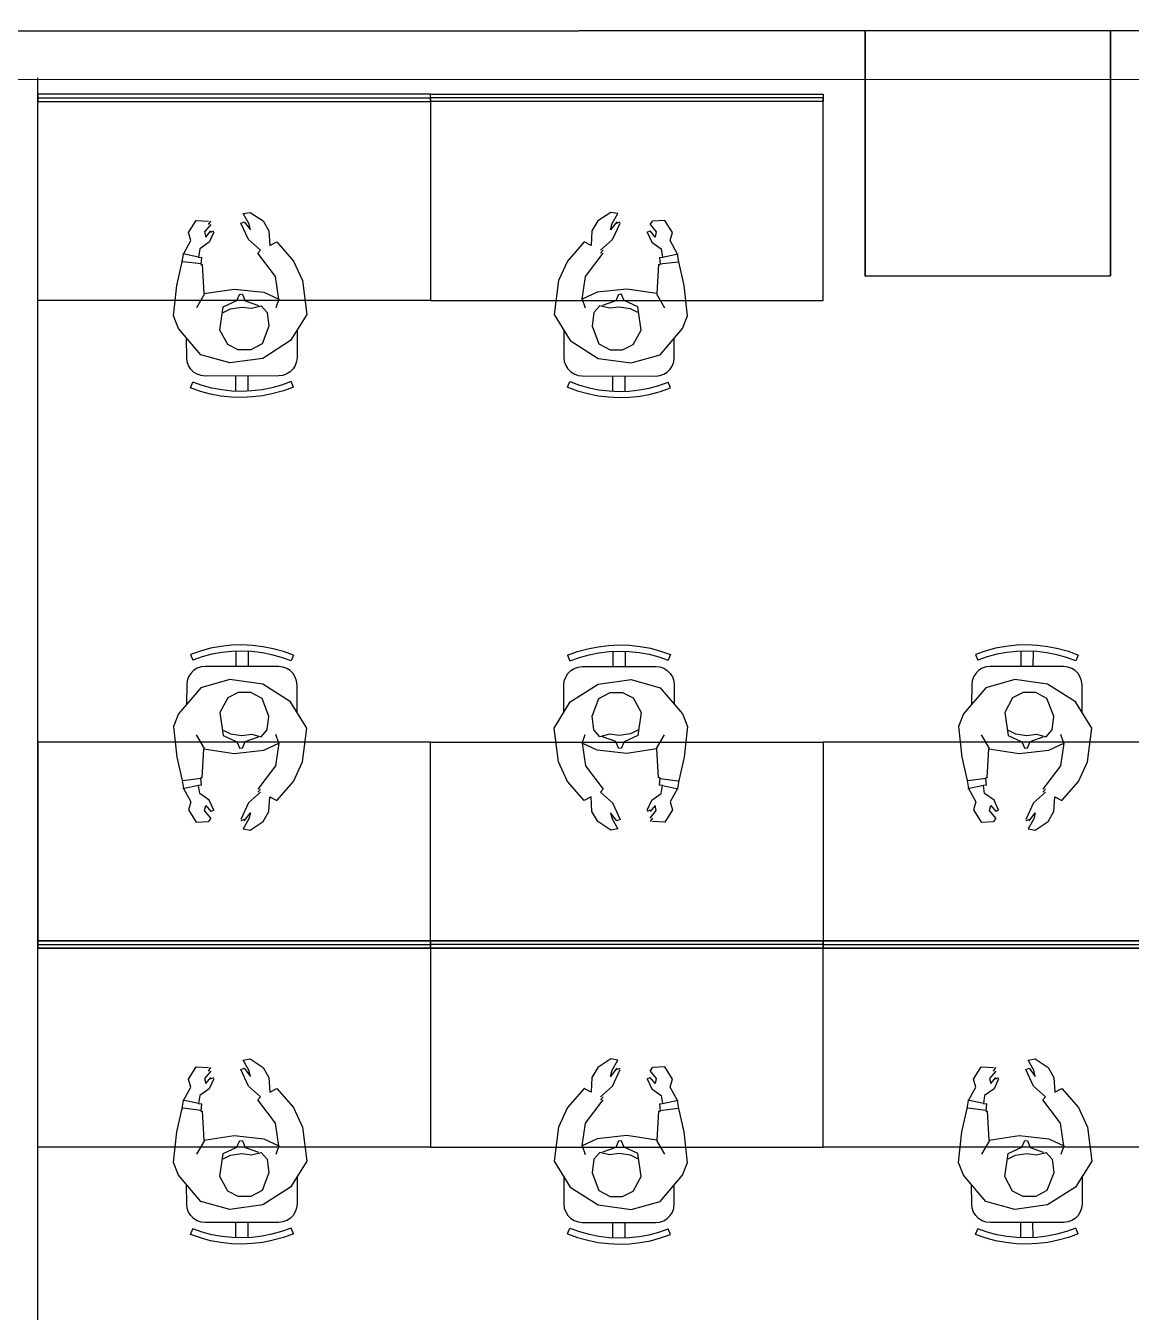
# Model space of a CAD drawing. Extents: x 0 to 23.4, y 0 to 16.5.
# Drawn here: x 5.695 to 6.878, y 11.703 to 13.079 of the extents above; entities that cross this region are included whole.
import ezdxf

# ---------------------------------------------------------------- set-up
doc = ezdxf.new("R2010")
doc.units = 0
doc.layers.get('0').update_dxf_attribs({"linetype": 'CONTINUOUS'})

msp = doc.modelspace()

# ---------------------------------------------------------------- linework, layer by layer
at = {"color": 0}
for points in [[(18.7535, 3.89535), (18.7494, 13.0786), (0.64551, 13.0708), (0.64947, 3.88758), (8.79889, 3.89106)], [(17.0065, 3.89464), (0.64947, 3.88758), (0.64551, 13.0708), (18.7494, 13.0786), (18.7535, 3.89535), (17.2431, 3.89469)], [(6.59267, 13.0733), (3.88157, 13.0722)], [(8.01443, 13.0737), (6.59267, 13.0731)], [(18.7013, 3.89535), (18.6972, 13.0263), (0.69781, 13.0186), (0.70171, 3.93983), (8.79883, 3.94336)], [(5.70779, 8.46924), (5.70779, 13.0227)], [(5.70779, 12.7848), (5.70779, 13.0014)], [(5.70779, 13.0014), (6.12771, 13.0014)], [(6.12771, 13.0014), (6.12771, 12.7848)], [(6.12771, 12.9974), (6.12771, 13.0014)], [(6.54769, 13.0014), (6.12771, 13.0014)], [(6.12771, 13.0014), (6.12771, 12.7848)], [(6.12771, 12.9974), (6.12771, 13.0014)], [(6.54769, 12.7848), (6.54769, 13.0014)], [(5.86882, 12.8573), (5.87696, 12.8703)], [(5.87696, 12.8703), (5.89035, 12.8697)], [(5.89035, 12.866), (5.89279, 12.8697)], [(5.92486, 12.8676), (5.92828, 12.8689)], [(5.93317, 12.8499), (5.92486, 12.8676)], [(5.92731, 12.8777), (5.93479, 12.8789)], [(5.93349, 12.867), (5.92731, 12.8777)], [(5.92828, 12.8689), (5.935, 12.8603)], [(5.935, 12.8603), (5.93349, 12.867)], [(5.93479, 12.8789), (5.94857, 12.87)], [(5.94857, 12.87), (5.95492, 12.8592)], [(6.30692, 12.87), (6.30051, 12.8592)], [(6.32069, 12.8789), (6.30692, 12.87)], [(6.32721, 12.8689), (6.32047, 12.8603)], [(6.32047, 12.8603), (6.322, 12.867)], [(6.32818, 12.8777), (6.32069, 12.8789)], [(6.322, 12.867), (6.32818, 12.8777)], [(6.32232, 12.8499), (6.33062, 12.8676)], [(6.32721, 12.8676), (6.33062, 12.8689)], [(6.36268, 12.866), (6.36513, 12.8697)], [(6.37853, 12.8703), (6.36513, 12.8697)], [(6.38667, 12.8573), (6.37853, 12.8703)], [(5.87125, 12.8489), (5.86882, 12.8573)], [(5.89279, 12.866), (5.88612, 12.8581)], [(5.88612, 12.8581), (5.88743, 12.8526)], [(5.88743, 12.8526), (5.89279, 12.8592)], [(5.89578, 12.8578), (5.89085, 12.847)], [(5.89279, 12.8578), (5.89578, 12.8592)], [(5.95492, 12.8592), (5.95589, 12.8435)], [(6.30051, 12.8592), (6.29958, 12.8435)], [(6.35969, 12.8578), (6.36268, 12.8592)], [(6.35969, 12.8578), (6.36464, 12.847)], [(6.36268, 12.866), (6.36936, 12.8581)], [(6.36806, 12.8526), (6.36268, 12.8592)], [(6.36936, 12.8581), (6.36806, 12.8526)], [(6.38417, 12.8489), (6.38667, 12.8573)], [(5.8635, 12.8344), (5.87125, 12.8489)], [(5.88081, 12.84), (5.87961, 12.8312)], [(5.89085, 12.847), (5.88081, 12.84)], [(5.9459, 12.8385), (5.93317, 12.8499)], [(5.95589, 12.8435), (5.96349, 12.8473)], [(5.96349, 12.8473), (5.98118, 12.8268)], [(6.29199, 12.8473), (6.27431, 12.8268)], [(6.29958, 12.8435), (6.29199, 12.8473)], [(6.30957, 12.8385), (6.32232, 12.8499)], [(6.36464, 12.847), (6.37468, 12.84)], [(6.37468, 12.84), (6.37587, 12.8312)], [(6.39199, 12.8344), (6.38417, 12.8489)], [(5.85633, 12.8008), (5.86219, 12.8261)], [(5.86219, 12.8261), (5.8635, 12.8344)], [(5.88238, 12.8238), (5.86268, 12.8262)], [(5.87961, 12.8312), (5.86285, 12.8347)], [(5.87961, 12.8308), (5.88286, 12.8312)], [(5.88286, 12.8308), (5.882, 12.8232)], [(5.94299, 12.8352), (5.9459, 12.8385)], [(5.96197, 12.8104), (5.94299, 12.8352)], [(5.98118, 12.8268), (5.99089, 12.806)], [(6.27431, 12.8268), (6.2646, 12.806)], [(6.29351, 12.8104), (6.3125, 12.8352)], [(6.30957, 12.8352), (6.3125, 12.8385)], [(6.37261, 12.8308), (6.37587, 12.8312)], [(6.37261, 12.8308), (6.37349, 12.8232)], [(6.3731, 12.8238), (6.39279, 12.8262)], [(6.37587, 12.8312), (6.39264, 12.8347)], [(6.39328, 12.8261), (6.39199, 12.8344)], [(6.39914, 12.8008), (6.39328, 12.8261)], [(5.882, 12.8231), (5.88363, 12.8232)], [(5.88363, 12.8231), (5.88542, 12.7922)], [(6.37185, 12.8231), (6.37007, 12.7922)], [(6.37185, 12.8231), (6.37349, 12.8232)], [(5.85275, 12.7682), (5.85633, 12.8008)], [(5.96556, 12.786), (5.96197, 12.8104)], [(5.99089, 12.806), (5.99556, 12.7698)], [(6.2646, 12.806), (6.25993, 12.7698)], [(6.28993, 12.786), (6.29351, 12.8104)], [(6.40272, 12.7682), (6.39914, 12.8008)], [(6.12771, 12.7848), (5.70779, 12.7848)], [(5.88607, 12.7918), (5.87733, 12.777)], [(5.88542, 12.7922), (5.91775, 12.797)], [(5.90597, 12.7779), (5.92063, 12.7847)], [(5.91775, 12.797), (5.94933, 12.7937)], [(5.92063, 12.7847), (5.92383, 12.7917)], [(5.92383, 12.7913), (5.92665, 12.7917)], [(5.92665, 12.7913), (5.92936, 12.7843)], [(5.92936, 12.7843), (5.94358, 12.7792)], [(5.94933, 12.7937), (5.96556, 12.786)], [(5.96556, 12.786), (5.9624, 12.7768)], [(6.12771, 12.7848), (6.54769, 12.7848)], [(6.30615, 12.7937), (6.28993, 12.786)], [(6.28993, 12.786), (6.29308, 12.7768)], [(6.33772, 12.797), (6.30615, 12.7937)], [(6.32611, 12.7843), (6.3119, 12.7792)], [(6.32883, 12.7913), (6.32611, 12.7843)], [(6.32883, 12.7913), (6.33165, 12.7917)], [(6.33485, 12.7847), (6.33165, 12.7917)], [(6.3495, 12.7779), (6.33485, 12.7847)], [(6.37007, 12.7922), (6.33772, 12.797)], [(6.36942, 12.7918), (6.37815, 12.777)], [(5.9024, 12.753), (5.90597, 12.7779)], [(5.90603, 12.7719), (5.91363, 12.7759)], [(5.91363, 12.7759), (5.92594, 12.7777)], [(5.92594, 12.7777), (5.93619, 12.7764)], [(5.93619, 12.7764), (5.94661, 12.779)], [(5.94661, 12.779), (5.95307, 12.7719)], [(5.95307, 12.7719), (5.95469, 12.7573)], [(5.99556, 12.7698), (5.97814, 12.7419)], [(6.25993, 12.7698), (6.27735, 12.7419)], [(6.3024, 12.7719), (6.30078, 12.7573)], [(6.30886, 12.779), (6.3024, 12.7719)], [(6.31928, 12.7764), (6.30886, 12.779)], [(6.32954, 12.7777), (6.31928, 12.7764)], [(6.34185, 12.7759), (6.32954, 12.7777)], [(6.34944, 12.7719), (6.34185, 12.7759)], [(6.35308, 12.753), (6.3495, 12.7779)], [(5.85801, 12.7546), (5.85275, 12.7682)], [(5.95469, 12.7573), (5.94749, 12.7382)], [(6.30078, 12.7573), (6.308, 12.7382)], [(6.39746, 12.7546), (6.40272, 12.7682)], [(5.88194, 12.7266), (5.85801, 12.7546)], [(5.86692, 12.7236), (5.86686, 12.7442)], [(5.91075, 12.7376), (5.9024, 12.753)], [(5.98497, 12.7528), (5.98503, 12.7238)], [(6.27051, 12.7528), (6.27046, 12.7238)], [(6.34472, 12.7376), (6.35308, 12.753)], [(6.37354, 12.7266), (6.39746, 12.7546)], [(6.38857, 12.7236), (6.38861, 12.7442)], [(5.92215, 12.7319), (5.91075, 12.7376)], [(5.9356, 12.7319), (5.92215, 12.7319)], [(5.94749, 12.7382), (5.9356, 12.7319)], [(5.97814, 12.7419), (5.94819, 12.7228)], [(6.27735, 12.7419), (6.30729, 12.7228)], [(6.308, 12.7382), (6.31988, 12.7319)], [(6.31988, 12.7319), (6.33333, 12.7319)], [(6.33333, 12.7319), (6.34472, 12.7376)], [(5.88667, 12.7039), (5.88226, 12.7044), (5.8781, 12.7059), (5.87435, 12.7082), (5.87125, 12.7113), (5.86887, 12.7151), (5.8674, 12.7192), (5.86692, 12.7236)], [(5.91319, 12.7179), (5.88194, 12.7266)], [(5.94819, 12.7228), (5.91319, 12.7179)], [(5.98503, 12.7238), (5.98454, 12.7195), (5.98307, 12.7153), (5.98074, 12.7115), (5.97765, 12.7084), (5.9739, 12.7061), (5.96978, 12.7046), (5.96539, 12.7041)], [(6.27046, 12.7238), (6.27094, 12.7195), (6.2724, 12.7153), (6.27474, 12.7115), (6.27783, 12.7084), (6.28157, 12.7061), (6.28569, 12.7046), (6.2901, 12.7041)], [(6.30729, 12.7228), (6.34229, 12.7179)], [(6.34229, 12.7179), (6.37354, 12.7266)], [(6.36882, 12.7039), (6.37321, 12.7044), (6.37739, 12.7059), (6.38113, 12.7082), (6.38422, 12.7113), (6.38661, 12.7151), (6.38807, 12.7192), (6.38857, 12.7236)], [(5.96539, 12.7041), (5.88667, 12.7039)], [(5.91943, 12.6875), (5.91938, 12.704)], [(5.93257, 12.6876), (5.93251, 12.704)], [(6.2901, 12.7041), (6.36882, 12.7039)], [(6.32292, 12.6876), (6.32297, 12.704)], [(6.33604, 12.6875), (6.3361, 12.704)], [(5.87082, 12.6912), (5.87332, 12.6973)], [(5.98101, 12.6919), (5.97043, 12.6881), (5.95953, 12.6851), (5.94846, 12.6828), (5.93728, 12.6815), (5.926, 12.6809), (5.91471, 12.6813), (5.90349, 12.6825), (5.89242, 12.6846), (5.88151, 12.6874), (5.87082, 12.6912)], [(5.97851, 12.698), (5.96843, 12.6943), (5.95801, 12.6914), (5.94749, 12.6893), (5.93674, 12.688), (5.926, 12.6875), (5.91521, 12.6878), (5.90451, 12.689), (5.89388, 12.691), (5.88346, 12.6937), (5.87332, 12.6973)], [(5.98101, 12.6919), (5.97851, 12.698)], [(6.27447, 12.6919), (6.27696, 12.698)], [(6.27447, 12.6919), (6.28504, 12.6881), (6.29596, 12.6851), (6.30701, 12.6828), (6.31819, 12.6815), (6.32949, 12.6809), (6.34076, 12.6813), (6.352, 12.6825), (6.36307, 12.6846), (6.37397, 12.6874), (6.38465, 12.6912)], [(6.27696, 12.698), (6.28706, 12.6943), (6.29747, 12.6914), (6.308, 12.6893), (6.31874, 12.688), (6.32949, 12.6875), (6.34028, 12.6878), (6.35097, 12.689), (6.3616, 12.691), (6.37201, 12.6937), (6.38217, 12.6973)], [(6.38465, 12.6912), (6.38217, 12.6973)], [(5.98101, 12.4053), (5.97043, 12.4092), (5.95953, 12.4122), (5.94846, 12.4144), (5.93728, 12.4158), (5.926, 12.4163), (5.91471, 12.416), (5.90349, 12.4147), (5.89242, 12.4127), (5.88151, 12.4098), (5.87082, 12.406)], [(6.27447, 12.4053), (6.28504, 12.4092), (6.29596, 12.4122), (6.30701, 12.4144), (6.31819, 12.4158), (6.32949, 12.4163), (6.34076, 12.416), (6.352, 12.4147), (6.36307, 12.4127), (6.37397, 12.4098), (6.38465, 12.406)], [(6.82086, 12.4053), (6.81028, 12.4092), (6.79937, 12.4122), (6.78831, 12.4144), (6.77713, 12.4158), (6.76585, 12.4163), (6.75456, 12.416), (6.74333, 12.4147), (6.73226, 12.4127), (6.72136, 12.4098), (6.71067, 12.406)], [(5.87082, 12.406), (5.87332, 12.4)], [(5.97851, 12.3992), (5.96843, 12.4029), (5.95801, 12.4058), (5.94749, 12.4079), (5.93674, 12.4092), (5.926, 12.4097), (5.91521, 12.4094), (5.90451, 12.4083), (5.89388, 12.4063), (5.88346, 12.4035), (5.87332, 12.4)], [(5.91943, 12.4097), (5.91938, 12.3932)], [(5.93257, 12.4097), (5.93251, 12.3932)], [(5.98101, 12.4053), (5.97851, 12.3992)], [(6.27447, 12.4053), (6.27696, 12.3992)], [(6.27696, 12.3992), (6.28706, 12.4029), (6.29747, 12.4058), (6.308, 12.4079), (6.31874, 12.4092), (6.32949, 12.4097), (6.34028, 12.4094), (6.35097, 12.4083), (6.3616, 12.4063), (6.37201, 12.4035), (6.38217, 12.4)], [(6.32292, 12.4097), (6.32297, 12.3932)], [(6.33604, 12.4097), (6.3361, 12.3932)], [(6.38465, 12.406), (6.38217, 12.4)], [(6.71067, 12.406), (6.71317, 12.4)], [(6.81836, 12.3992), (6.80826, 12.4029), (6.79785, 12.4058), (6.78733, 12.4079), (6.77658, 12.4092), (6.76585, 12.4097), (6.75504, 12.4094), (6.74436, 12.4083), (6.73372, 12.4063), (6.72331, 12.4035), (6.71317, 12.4)], [(6.75928, 12.4097), (6.75922, 12.3932)], [(6.7724, 12.4097), (6.77235, 12.3932)], [(6.82086, 12.4053), (6.81836, 12.3992)], [(5.88667, 12.3933), (5.88226, 12.3928), (5.8781, 12.3914), (5.87435, 12.389), (5.87125, 12.3859), (5.86887, 12.3822), (5.8674, 12.378), (5.86692, 12.3736)], [(5.96539, 12.3931), (5.88667, 12.3933)], [(5.98503, 12.3734), (5.98454, 12.3778), (5.98307, 12.3819), (5.98074, 12.3857), (5.97765, 12.3888), (5.9739, 12.3912), (5.96978, 12.3926), (5.96539, 12.3931)], [(6.27046, 12.3734), (6.27094, 12.3778), (6.2724, 12.3819), (6.27474, 12.3857), (6.27783, 12.3888), (6.28157, 12.3912), (6.28569, 12.3926), (6.2901, 12.3931)], [(6.2901, 12.3931), (6.36882, 12.3933)], [(6.36882, 12.3933), (6.37321, 12.3928), (6.37739, 12.3914), (6.38113, 12.389), (6.38422, 12.3859), (6.38661, 12.3822), (6.38807, 12.378), (6.38857, 12.3736)], [(6.72651, 12.3933), (6.72211, 12.3928), (6.71793, 12.3914), (6.71419, 12.389), (6.7111, 12.3859), (6.70871, 12.3822), (6.70725, 12.378), (6.70676, 12.3736)], [(6.80524, 12.3931), (6.72651, 12.3933)], [(6.82487, 12.3734), (6.82438, 12.3778), (6.82292, 12.3819), (6.82058, 12.3857), (6.81749, 12.3888), (6.81375, 12.3912), (6.80963, 12.3926), (6.80524, 12.3931)], [(5.86692, 12.3736), (5.86686, 12.353)], [(5.91319, 12.3793), (5.88194, 12.3706)], [(5.94819, 12.3745), (5.91319, 12.3793)], [(5.97814, 12.3554), (5.94819, 12.3745)], [(5.98497, 12.3444), (5.98503, 12.3734)], [(6.27051, 12.3444), (6.27046, 12.3734)], [(6.27735, 12.3554), (6.30729, 12.3745)], [(6.30729, 12.3745), (6.34229, 12.3793)], [(6.34229, 12.3793), (6.37354, 12.3706)], [(6.38857, 12.3736), (6.38861, 12.353)], [(6.70676, 12.3736), (6.70671, 12.353)], [(6.75304, 12.3793), (6.72185, 12.3706)], [(6.78803, 12.3745), (6.75304, 12.3793)], [(6.81799, 12.3554), (6.78803, 12.3745)], [(6.82482, 12.3444), (6.82487, 12.3734)], [(5.88194, 12.3706), (5.85801, 12.3427)], [(5.91075, 12.3597), (5.9024, 12.3442)], [(5.92215, 12.3653), (5.91075, 12.3597)], [(5.9356, 12.3653), (5.92215, 12.3653)], [(5.94749, 12.3591), (5.9356, 12.3653)], [(5.95469, 12.34), (5.94749, 12.3591)], [(6.30078, 12.34), (6.308, 12.3591)], [(6.308, 12.3591), (6.31988, 12.3653)], [(6.31988, 12.3653), (6.33333, 12.3653)], [(6.33333, 12.3653), (6.34472, 12.3597)], [(6.34472, 12.3597), (6.35308, 12.3442)], [(6.37354, 12.3706), (6.39746, 12.3427)], [(6.72185, 12.3706), (6.69786, 12.3427)], [(6.7506, 12.3597), (6.74224, 12.3442)], [(6.76199, 12.3653), (6.7506, 12.3597)], [(6.77544, 12.3653), (6.76199, 12.3653)], [(6.78733, 12.3591), (6.77544, 12.3653)], [(6.79454, 12.34), (6.78733, 12.3591)], [(5.9024, 12.3442), (5.90597, 12.3193)], [(5.99556, 12.3274), (5.97814, 12.3554)], [(6.25993, 12.3274), (6.27735, 12.3554)], [(6.35308, 12.3442), (6.3495, 12.3193)], [(6.74224, 12.3442), (6.74582, 12.3193)], [(6.83539, 12.3274), (6.81799, 12.3554)], [(5.85801, 12.3427), (5.85275, 12.329)], [(5.95307, 12.3254), (5.95469, 12.34)], [(6.3024, 12.3254), (6.30078, 12.34)], [(6.39746, 12.3427), (6.40272, 12.329)], [(6.69786, 12.3427), (6.6926, 12.329)], [(6.79292, 12.3254), (6.79454, 12.34)], [(5.85275, 12.329), (5.85633, 12.2964)], [(5.88607, 12.3054), (5.87733, 12.3203)], [(5.90597, 12.3193), (5.92063, 12.3126)], [(5.90603, 12.3253), (5.91363, 12.3213)], [(5.91363, 12.3213), (5.92594, 12.3196)], [(5.92594, 12.3196), (5.93619, 12.3209)], [(5.92936, 12.3129), (5.94358, 12.318)], [(5.93619, 12.3209), (5.94661, 12.3182)], [(5.94661, 12.3182), (5.95307, 12.3254)], [(5.96556, 12.3113), (5.9624, 12.3205)], [(5.99089, 12.2912), (5.99556, 12.3274)], [(6.2646, 12.2912), (6.25993, 12.3274)], [(6.28993, 12.3113), (6.29308, 12.3205)], [(6.30886, 12.3182), (6.3024, 12.3254)], [(6.31928, 12.3209), (6.30886, 12.3182)], [(6.32611, 12.3129), (6.3119, 12.318)], [(6.32954, 12.3196), (6.31928, 12.3209)], [(6.34185, 12.3213), (6.32954, 12.3196)], [(6.3495, 12.3193), (6.33485, 12.3126)], [(6.34944, 12.3253), (6.34185, 12.3213)], [(6.36942, 12.3054), (6.37815, 12.3203)], [(6.40272, 12.329), (6.39914, 12.2964)], [(6.6926, 12.329), (6.69618, 12.2964)], [(6.72592, 12.3054), (6.71718, 12.3203)], [(6.74582, 12.3193), (6.76047, 12.3126)], [(6.74588, 12.3253), (6.75347, 12.3213)], [(6.75347, 12.3213), (6.76579, 12.3196)], [(6.76579, 12.3196), (6.77604, 12.3209)], [(6.76921, 12.3129), (6.78342, 12.318)], [(6.77604, 12.3209), (6.78646, 12.3182)], [(6.78646, 12.3182), (6.79292, 12.3254)], [(6.80539, 12.3113), (6.80225, 12.3205)], [(6.83074, 12.2912), (6.83539, 12.3274)], [(6.12771, 12.3124), (5.70779, 12.3124)], [(5.70779, 12.3124), (5.70779, 12.0959)], [(5.88363, 12.2742), (5.88542, 12.3051)], [(5.88542, 12.3051), (5.91775, 12.3002)], [(5.91775, 12.3002), (5.94933, 12.3036)], [(5.92063, 12.3126), (5.92383, 12.3056)], [(5.92665, 12.3059), (5.92383, 12.3056)], [(5.92665, 12.3059), (5.92936, 12.3129)], [(5.94933, 12.3036), (5.96556, 12.3113)], [(5.96556, 12.3113), (5.96197, 12.2869)], [(6.12771, 12.0959), (6.12771, 12.3124)], [(6.12771, 12.3124), (6.54769, 12.3124)], [(6.12771, 12.0959), (6.12771, 12.3124)], [(6.28993, 12.3113), (6.29351, 12.2869)], [(6.30615, 12.3036), (6.28993, 12.3113)], [(6.33768, 12.3002), (6.30615, 12.3036)], [(6.32883, 12.3059), (6.32611, 12.3129)], [(6.33165, 12.3059), (6.32883, 12.3056)], [(6.33485, 12.3126), (6.33165, 12.3056)], [(6.37007, 12.3051), (6.33768, 12.3002)], [(6.37185, 12.2742), (6.37007, 12.3051)], [(6.54769, 12.3124), (6.54769, 12.0959)], [(6.96761, 12.3124), (6.54769, 12.3124)], [(6.54769, 12.3124), (6.54769, 12.0959)], [(6.72347, 12.2742), (6.72526, 12.3051)], [(6.72526, 12.3051), (6.75765, 12.3002)], [(6.75765, 12.3002), (6.78917, 12.3036)], [(6.76047, 12.3126), (6.76367, 12.3056)], [(6.76654, 12.3059), (6.76367, 12.3056)], [(6.76654, 12.3059), (6.76921, 12.3129)], [(6.78917, 12.3036), (6.80539, 12.3113)], [(6.80539, 12.3113), (6.80181, 12.2869)], [(5.85633, 12.2964), (5.86219, 12.2712)], [(5.98118, 12.2704), (5.99089, 12.2912)], [(6.27431, 12.2704), (6.2646, 12.2912)], [(6.39914, 12.2964), (6.39328, 12.2712)], [(6.69618, 12.2964), (6.70204, 12.2712)], [(6.82101, 12.2704), (6.83074, 12.2912)], [(5.96197, 12.2869), (5.94299, 12.262)], [(6.29351, 12.2869), (6.3125, 12.262)], [(6.80181, 12.2869), (6.78282, 12.262)], [(5.86219, 12.2712), (5.8635, 12.2629)], [(5.88238, 12.2734), (5.86268, 12.2711)], [(5.87961, 12.2661), (5.86285, 12.2625)], [(5.8635, 12.2629), (5.87125, 12.2484)], [(5.88286, 12.2664), (5.87961, 12.2661)], [(5.88081, 12.2573), (5.87961, 12.2661)], [(5.88363, 12.2742), (5.882, 12.274)], [(5.88286, 12.2664), (5.882, 12.274)], [(5.9459, 12.262), (5.94299, 12.2587)], [(5.96349, 12.2499), (5.98118, 12.2704)], [(6.29199, 12.2499), (6.27431, 12.2704)], [(6.3125, 12.262), (6.30957, 12.2587)], [(6.37349, 12.2742), (6.37185, 12.274)], [(6.37261, 12.2664), (6.37349, 12.274)], [(6.37587, 12.2664), (6.37261, 12.2661)], [(6.3731, 12.2734), (6.39279, 12.2711)], [(6.37468, 12.2573), (6.37587, 12.2661)], [(6.37587, 12.2661), (6.39264, 12.2625)], [(6.39199, 12.2629), (6.38417, 12.2484)], [(6.39328, 12.2712), (6.39199, 12.2629)], [(6.70204, 12.2712), (6.70335, 12.2629)], [(6.72222, 12.2734), (6.70258, 12.2711)], [(6.71946, 12.2661), (6.70269, 12.2625)], [(6.70335, 12.2629), (6.71115, 12.2484)], [(6.72271, 12.2664), (6.71946, 12.2661)], [(6.72065, 12.2573), (6.71946, 12.2661)], [(6.72347, 12.2742), (6.72185, 12.274)], [(6.72271, 12.2664), (6.72185, 12.274)], [(6.78575, 12.262), (6.78282, 12.2587)], [(6.80339, 12.2499), (6.82101, 12.2704)], [(5.87125, 12.2484), (5.86882, 12.2399)], [(5.89085, 12.2502), (5.88081, 12.2573)], [(5.89578, 12.2395), (5.89085, 12.2502)], [(5.93317, 12.2473), (5.92486, 12.2297)], [(5.9459, 12.2587), (5.93317, 12.2473)], [(5.95492, 12.2381), (5.95589, 12.2538)], [(5.95589, 12.2538), (5.96349, 12.2499)], [(6.29958, 12.2538), (6.29199, 12.2499)], [(6.30051, 12.2381), (6.29958, 12.2538)], [(6.30957, 12.2587), (6.32232, 12.2473)], [(6.32232, 12.2473), (6.33062, 12.2297)], [(6.35969, 12.2395), (6.36464, 12.2502)], [(6.36464, 12.2502), (6.37468, 12.2573)], [(6.38417, 12.2484), (6.38667, 12.2399)], [(6.71115, 12.2484), (6.70865, 12.2399)], [(6.73068, 12.2502), (6.72065, 12.2573)], [(6.73562, 12.2395), (6.73068, 12.2502)], [(6.77306, 12.2473), (6.76471, 12.2297)], [(6.78575, 12.2587), (6.77306, 12.2473)], [(6.79482, 12.2381), (6.79574, 12.2538)], [(6.79574, 12.2538), (6.80339, 12.2499)], [(5.86882, 12.2399), (5.87696, 12.2269)], [(5.88612, 12.2391), (5.88743, 12.2446)], [(5.89279, 12.2312), (5.88612, 12.2391)], [(5.88743, 12.2446), (5.89279, 12.2381)], [(5.89578, 12.2395), (5.89279, 12.2381)], [(5.92828, 12.2283), (5.935, 12.2369)], [(5.935, 12.2369), (5.93349, 12.2303)], [(5.94857, 12.2273), (5.95492, 12.2381)], [(6.30692, 12.2273), (6.30051, 12.2381)], [(6.32047, 12.2369), (6.322, 12.2303)], [(6.32721, 12.2283), (6.32047, 12.2369)], [(6.36268, 12.2395), (6.35969, 12.2381)], [(6.36806, 12.2446), (6.36268, 12.2381)], [(6.36268, 12.2312), (6.36936, 12.2391)], [(6.36936, 12.2391), (6.36806, 12.2446)], [(6.38667, 12.2399), (6.37853, 12.2269)], [(6.70865, 12.2399), (6.71679, 12.2269)], [(6.72597, 12.2391), (6.72726, 12.2446)], [(6.73264, 12.2312), (6.72597, 12.2391)], [(6.72726, 12.2446), (6.73264, 12.2381)], [(6.73562, 12.2395), (6.73264, 12.2381)], [(6.76812, 12.2283), (6.77485, 12.2369)], [(6.77485, 12.2369), (6.77333, 12.2303)], [(6.78842, 12.2273), (6.79482, 12.2381)], [(5.87696, 12.2269), (5.89035, 12.2275)], [(5.89279, 12.2312), (5.89035, 12.2275)], [(5.92828, 12.2297), (5.92486, 12.2283)], [(5.93349, 12.2303), (5.92731, 12.2195)], [(5.92731, 12.2195), (5.93479, 12.2183)], [(5.93479, 12.2183), (5.94857, 12.2273)], [(6.32069, 12.2183), (6.30692, 12.2273)], [(6.32818, 12.2195), (6.32069, 12.2183)], [(6.322, 12.2303), (6.32818, 12.2195)], [(6.33062, 12.2297), (6.32721, 12.2283)], [(6.36513, 12.2312), (6.36268, 12.2275)], [(6.37853, 12.2269), (6.36513, 12.2275)], [(6.71679, 12.2269), (6.73019, 12.2275)], [(6.73264, 12.2312), (6.73019, 12.2275)], [(6.76812, 12.2297), (6.76471, 12.2283)], [(6.77333, 12.2303), (6.76714, 12.2195)], [(6.76714, 12.2195), (6.77463, 12.2183)], [(6.77463, 12.2183), (6.78842, 12.2273)], [(5.70779, 12.0959), (6.12771, 12.0959)], [(5.70779, 11.8793), (5.70779, 12.0959)], [(5.70779, 12.0959), (6.12771, 12.0959)], [(6.12771, 12.0998), (6.12771, 12.0959)], [(6.12771, 12.0998), (6.12771, 12.0959)], [(6.54769, 12.0959), (6.12771, 12.0959)], [(6.12771, 12.0959), (6.12771, 11.8793)], [(6.12771, 12.092), (6.12771, 12.0959)], [(6.54769, 12.0959), (6.12771, 12.0959)], [(6.12771, 12.0959), (6.12771, 11.8793)], [(6.12771, 12.092), (6.12771, 12.0959)], [(6.54769, 11.8793), (6.54769, 12.0959)], [(6.54769, 12.0959), (6.96761, 12.0959)], [(6.54769, 11.8793), (6.54769, 12.0959)], [(6.54769, 12.0959), (6.96761, 12.0959)], [(5.92731, 11.9723), (5.93479, 11.9735)], [(5.93349, 11.9615), (5.92731, 11.9723)], [(5.93479, 11.9735), (5.94857, 11.9645)], [(6.32069, 11.9735), (6.30692, 11.9645)], [(6.32818, 11.9723), (6.32069, 11.9735)], [(6.322, 11.9615), (6.32818, 11.9723)], [(6.76714, 11.9723), (6.77463, 11.9735)], [(6.77333, 11.9615), (6.76714, 11.9723)], [(6.77463, 11.9735), (6.78842, 11.9645)], [(5.86882, 11.9519), (5.87696, 11.9649)], [(5.87696, 11.9649), (5.89035, 11.9643)], [(5.89279, 11.9606), (5.88612, 11.9527)], [(5.89035, 11.9606), (5.89279, 11.9643)], [(5.92486, 11.9621), (5.92828, 11.9635)], [(5.93317, 11.9444), (5.92486, 11.9621)], [(5.92828, 11.9635), (5.935, 11.9549)], [(5.935, 11.9549), (5.93349, 11.9615)], [(5.94857, 11.9645), (5.95492, 11.9537)], [(6.30692, 11.9645), (6.30051, 11.9537)], [(6.32721, 11.9635), (6.32047, 11.9549)], [(6.32047, 11.9549), (6.322, 11.9615)], [(6.32232, 11.9444), (6.33062, 11.9621)], [(6.32721, 11.9621), (6.33062, 11.9635)], [(6.36268, 11.9606), (6.36513, 11.9643)], [(6.36268, 11.9606), (6.36936, 11.9527)], [(6.37853, 11.9649), (6.36513, 11.9643)], [(6.38667, 11.9519), (6.37853, 11.9649)], [(6.70865, 11.9519), (6.71679, 11.9649)], [(6.71679, 11.9649), (6.73019, 11.9643)], [(6.73264, 11.9606), (6.72597, 11.9527)], [(6.73019, 11.9606), (6.73264, 11.9643)], [(6.76471, 11.9621), (6.76812, 11.9635)], [(6.77306, 11.9444), (6.76471, 11.9621)], [(6.76812, 11.9635), (6.77485, 11.9549)], [(6.77485, 11.9549), (6.77333, 11.9615)], [(6.78842, 11.9645), (6.79482, 11.9537)], [(5.87125, 11.9434), (5.86882, 11.9519)], [(5.88612, 11.9527), (5.88743, 11.9472)], [(5.88743, 11.9472), (5.89279, 11.9537)], [(5.89578, 11.9523), (5.89085, 11.9416)], [(5.89279, 11.9523), (5.89578, 11.9537)], [(5.9459, 11.9331), (5.93317, 11.9444)], [(5.95492, 11.9537), (5.95589, 11.938)], [(6.30051, 11.9537), (6.29958, 11.938)], [(6.30957, 11.9331), (6.32232, 11.9444)], [(6.35969, 11.9523), (6.36268, 11.9537)], [(6.35969, 11.9523), (6.36464, 11.9416)], [(6.36806, 11.9472), (6.36268, 11.9537)], [(6.36936, 11.9527), (6.36806, 11.9472)], [(6.38417, 11.9434), (6.38667, 11.9519)], [(6.71115, 11.9434), (6.70865, 11.9519)], [(6.72597, 11.9527), (6.72726, 11.9472)], [(6.72726, 11.9472), (6.73264, 11.9537)], [(6.73562, 11.9523), (6.73068, 11.9416)], [(6.73264, 11.9523), (6.73562, 11.9537)], [(6.78575, 11.9331), (6.77306, 11.9444)], [(6.79482, 11.9537), (6.79574, 11.938)], [(5.8635, 11.9289), (5.87125, 11.9434)], [(5.88081, 11.9345), (5.87961, 11.9257)], [(5.89085, 11.9416), (5.88081, 11.9345)], [(5.94299, 11.9297), (5.9459, 11.9331)], [(5.95589, 11.938), (5.96349, 11.9419)], [(5.96349, 11.9419), (5.98118, 11.9214)], [(6.29199, 11.9419), (6.27431, 11.9214)], [(6.29958, 11.938), (6.29199, 11.9419)], [(6.30957, 11.9297), (6.3125, 11.9331)], [(6.36464, 11.9416), (6.37468, 11.9345)], [(6.37468, 11.9345), (6.37587, 11.9257)], [(6.39199, 11.9289), (6.38417, 11.9434)], [(6.70335, 11.9289), (6.71115, 11.9434)], [(6.72065, 11.9345), (6.71946, 11.9257)], [(6.73068, 11.9416), (6.72065, 11.9345)], [(6.78282, 11.9297), (6.78575, 11.9331)], [(6.79574, 11.938), (6.80339, 11.9419)], [(6.80339, 11.9419), (6.82101, 11.9214)], [(5.85633, 11.8954), (5.86219, 11.9206)], [(5.86219, 11.9206), (5.8635, 11.9289)], [(5.88238, 11.9184), (5.86268, 11.9207)], [(5.87961, 11.9257), (5.86285, 11.9293)], [(5.87961, 11.9254), (5.88286, 11.9257)], [(5.88286, 11.9254), (5.882, 11.9178)], [(5.882, 11.9176), (5.88363, 11.9178)], [(5.88363, 11.9176), (5.88542, 11.8867)], [(5.96197, 11.9049), (5.94299, 11.9297)], [(5.98118, 11.9214), (5.99089, 11.9005)], [(6.27431, 11.9214), (6.2646, 11.9005)], [(6.29351, 11.9049), (6.3125, 11.9297)], [(6.37185, 11.9176), (6.37007, 11.8867)], [(6.37185, 11.9176), (6.37349, 11.9178)], [(6.37261, 11.9254), (6.37587, 11.9257)], [(6.37261, 11.9254), (6.37349, 11.9178)], [(6.3731, 11.9184), (6.39279, 11.9207)], [(6.37587, 11.9257), (6.39264, 11.9293)], [(6.39328, 11.9206), (6.39199, 11.9289)], [(6.39914, 11.8954), (6.39328, 11.9206)], [(6.69618, 11.8954), (6.70204, 11.9206)], [(6.70204, 11.9206), (6.70335, 11.9289)], [(6.72222, 11.9184), (6.70258, 11.9207)], [(6.71946, 11.9257), (6.70269, 11.9293)], [(6.71946, 11.9254), (6.72271, 11.9257)], [(6.72271, 11.9254), (6.72185, 11.9178)], [(6.72185, 11.9176), (6.72347, 11.9178)], [(6.72347, 11.9176), (6.72526, 11.8867)], [(6.80181, 11.9049), (6.78282, 11.9297)], [(6.82101, 11.9214), (6.83074, 11.9005)], [(5.96556, 11.8805), (5.96197, 11.9049)], [(6.28993, 11.8805), (6.29351, 11.9049)], [(6.80539, 11.8805), (6.80181, 11.9049)], [(5.85275, 11.8627), (5.85633, 11.8954)], [(5.88542, 11.8867), (5.91775, 11.8915)], [(5.91775, 11.8915), (5.94933, 11.8882)], [(5.99089, 11.9005), (5.99556, 11.8643)], [(6.2646, 11.9005), (6.25993, 11.8643)], [(6.33768, 11.8915), (6.30615, 11.8882)], [(6.37007, 11.8867), (6.33768, 11.8915)], [(6.40272, 11.8627), (6.39914, 11.8954)], [(6.6926, 11.8627), (6.69618, 11.8954)], [(6.72526, 11.8867), (6.75765, 11.8915)], [(6.75765, 11.8915), (6.78917, 11.8882)], [(6.83074, 11.9005), (6.83539, 11.8643)], [(6.12771, 11.8793), (5.70779, 11.8793)], [(5.88607, 11.8863), (5.87733, 11.8715)], [(5.90597, 11.8724), (5.92063, 11.8792)], [(5.92063, 11.8792), (5.92383, 11.8862)], [(5.92383, 11.8858), (5.92665, 11.8862)], [(5.92665, 11.8858), (5.92936, 11.8788)], [(5.92936, 11.8788), (5.94358, 11.8737)], [(5.94933, 11.8882), (5.96556, 11.8805)], [(5.96556, 11.8805), (5.9624, 11.8712)], [(6.12771, 11.8793), (6.54769, 11.8793)], [(6.30615, 11.8882), (6.28993, 11.8805)], [(6.28993, 11.8805), (6.29308, 11.8712)], [(6.32611, 11.8788), (6.3119, 11.8737)], [(6.32883, 11.8858), (6.32611, 11.8788)], [(6.32883, 11.8858), (6.33165, 11.8862)], [(6.33485, 11.8792), (6.33165, 11.8862)], [(6.3495, 11.8724), (6.33485, 11.8792)], [(6.36942, 11.8863), (6.37815, 11.8715)], [(6.96761, 11.8793), (6.54769, 11.8793)], [(6.72592, 11.8863), (6.71718, 11.8715)], [(6.74582, 11.8724), (6.76047, 11.8792)], [(6.76047, 11.8792), (6.76367, 11.8862)], [(6.76367, 11.8858), (6.76654, 11.8862)], [(6.76654, 11.8858), (6.76921, 11.8788)], [(6.76921, 11.8788), (6.78342, 11.8737)], [(6.78917, 11.8882), (6.80539, 11.8805)], [(6.80539, 11.8805), (6.80225, 11.8712)], [(5.85801, 11.8491), (5.85275, 11.8627)], [(5.9024, 11.8476), (5.90597, 11.8724)], [(5.90603, 11.8665), (5.91363, 11.8705)], [(5.91363, 11.8705), (5.92594, 11.8722)], [(5.92594, 11.8722), (5.93619, 11.8709)], [(5.93619, 11.8709), (5.94661, 11.8736)], [(5.94661, 11.8736), (5.95307, 11.8664)], [(5.95307, 11.8664), (5.95469, 11.8518)], [(5.99556, 11.8643), (5.97814, 11.8364)], [(6.25993, 11.8643), (6.27735, 11.8364)], [(6.3024, 11.8664), (6.30078, 11.8518)], [(6.30886, 11.8736), (6.3024, 11.8664)], [(6.31928, 11.8709), (6.30886, 11.8736)], [(6.32954, 11.8722), (6.31928, 11.8709)], [(6.34185, 11.8705), (6.32954, 11.8722)], [(6.34944, 11.8665), (6.34185, 11.8705)], [(6.35308, 11.8476), (6.3495, 11.8724)], [(6.39746, 11.8491), (6.40272, 11.8627)], [(6.69786, 11.8491), (6.6926, 11.8627)], [(6.74224, 11.8476), (6.74582, 11.8724)], [(6.74588, 11.8665), (6.75347, 11.8705)], [(6.75347, 11.8705), (6.76579, 11.8722)], [(6.76579, 11.8722), (6.77604, 11.8709)], [(6.77604, 11.8709), (6.78646, 11.8736)], [(6.78646, 11.8736), (6.79292, 11.8664)], [(6.79292, 11.8664), (6.79454, 11.8518)], [(6.83539, 11.8643), (6.81799, 11.8364)], [(5.88194, 11.8212), (5.85801, 11.8491)], [(5.95469, 11.8518), (5.94749, 11.8327)], [(6.30078, 11.8518), (6.308, 11.8327)], [(6.37354, 11.8212), (6.39746, 11.8491)], [(6.72185, 11.8212), (6.69786, 11.8491)], [(6.79454, 11.8518), (6.78733, 11.8327)], [(5.86692, 11.8181), (5.86686, 11.8388)], [(5.91075, 11.8321), (5.9024, 11.8476)], [(5.97814, 11.8364), (5.94819, 11.8173)], [(5.98497, 11.8473), (5.98503, 11.8184)], [(6.27051, 11.8473), (6.27046, 11.8184)], [(6.27735, 11.8364), (6.30729, 11.8173)], [(6.34472, 11.8321), (6.35308, 11.8476)], [(6.38857, 11.8181), (6.38861, 11.8388)], [(6.70676, 11.8181), (6.70671, 11.8388)], [(6.7506, 11.8321), (6.74224, 11.8476)], [(6.81799, 11.8364), (6.78803, 11.8173)], [(6.82482, 11.8473), (6.82487, 11.8184)], [(5.91319, 11.8124), (5.88194, 11.8212)], [(5.92215, 11.8264), (5.91075, 11.8321)], [(5.9356, 11.8264), (5.92215, 11.8264)], [(5.94749, 11.8327), (5.9356, 11.8264)], [(6.308, 11.8327), (6.31988, 11.8264)], [(6.31988, 11.8264), (6.33333, 11.8264)], [(6.33333, 11.8264), (6.34472, 11.8321)], [(6.34229, 11.8124), (6.37354, 11.8212)], [(6.75304, 11.8124), (6.72185, 11.8212)], [(6.76199, 11.8264), (6.7506, 11.8321)], [(6.77544, 11.8264), (6.76199, 11.8264)], [(6.78733, 11.8327), (6.77544, 11.8264)], [(5.88667, 11.7985), (5.88226, 11.799), (5.8781, 11.8004), (5.87435, 11.8027), (5.87125, 11.8059), (5.86887, 11.8096), (5.8674, 11.8138), (5.86692, 11.8181)], [(5.94819, 11.8173), (5.91319, 11.8124)], [(5.98503, 11.8184), (5.98454, 11.814), (5.98307, 11.8098), (5.98074, 11.8061), (5.97765, 11.803), (5.9739, 11.8006), (5.96978, 11.7992), (5.96539, 11.7987)], [(6.27046, 11.8184), (6.27094, 11.814), (6.2724, 11.8098), (6.27474, 11.8061), (6.27783, 11.803), (6.28157, 11.8006), (6.28569, 11.7992), (6.2901, 11.7987)], [(6.30729, 11.8173), (6.34229, 11.8124)], [(6.36882, 11.7985), (6.37321, 11.799), (6.37739, 11.8004), (6.38113, 11.8027), (6.38422, 11.8059), (6.38661, 11.8096), (6.38807, 11.8138), (6.38857, 11.8181)], [(6.72651, 11.7985), (6.72211, 11.799), (6.71793, 11.8004), (6.71419, 11.8027), (6.7111, 11.8059), (6.70871, 11.8096), (6.70725, 11.8138), (6.70676, 11.8181)], [(6.78803, 11.8173), (6.75304, 11.8124)], [(6.82487, 11.8184), (6.82438, 11.814), (6.82292, 11.8098), (6.82058, 11.8061), (6.81749, 11.803), (6.81375, 11.8006), (6.80963, 11.7992), (6.80524, 11.7987)], [(5.96539, 11.7987), (5.88667, 11.7985)], [(5.91943, 11.7821), (5.91938, 11.7986)], [(5.93257, 11.7821), (5.93251, 11.7986)], [(6.2901, 11.7987), (6.36882, 11.7985)], [(6.32292, 11.7821), (6.32297, 11.7986)], [(6.33604, 11.7821), (6.3361, 11.7986)], [(6.80524, 11.7987), (6.72651, 11.7985)], [(6.75928, 11.7821), (6.75922, 11.7986)], [(6.7724, 11.7821), (6.77235, 11.7986)], [(5.87082, 11.7857), (5.87332, 11.7918)], [(5.98101, 11.7865), (5.97043, 11.7826), (5.95953, 11.7796), (5.94846, 11.7773), (5.93728, 11.776), (5.926, 11.7755), (5.91471, 11.7758), (5.90349, 11.7771), (5.89242, 11.7791), (5.88151, 11.782), (5.87082, 11.7857)], [(5.97851, 11.7926), (5.96843, 11.7888), (5.95801, 11.786), (5.94749, 11.7839), (5.93674, 11.7826), (5.926, 11.7821), (5.91521, 11.7824), (5.90451, 11.7835), (5.89388, 11.7855), (5.88346, 11.7883), (5.87332, 11.7918)], [(5.98101, 11.7865), (5.97851, 11.7926)], [(6.27447, 11.7865), (6.27696, 11.7926)], [(6.27447, 11.7865), (6.28504, 11.7826), (6.29596, 11.7796), (6.30701, 11.7773), (6.31819, 11.776), (6.32949, 11.7755), (6.34076, 11.7758), (6.352, 11.7771), (6.36307, 11.7791), (6.37397, 11.782), (6.38465, 11.7857)], [(6.27696, 11.7926), (6.28706, 11.7888), (6.29747, 11.786), (6.308, 11.7839), (6.31874, 11.7826), (6.32949, 11.7821), (6.34028, 11.7824), (6.35097, 11.7835), (6.3616, 11.7855), (6.37201, 11.7883), (6.38217, 11.7918)], [(6.38465, 11.7857), (6.38217, 11.7918)], [(6.71067, 11.7857), (6.71317, 11.7918)], [(6.82086, 11.7865), (6.81028, 11.7826), (6.79937, 11.7796), (6.78831, 11.7773), (6.77713, 11.776), (6.76585, 11.7755), (6.75456, 11.7758), (6.74333, 11.7771), (6.73226, 11.7791), (6.72136, 11.782), (6.71067, 11.7857)], [(6.81836, 11.7926), (6.80826, 11.7888), (6.79785, 11.786), (6.78733, 11.7839), (6.77658, 11.7826), (6.76585, 11.7821), (6.75504, 11.7824), (6.74436, 11.7835), (6.73372, 11.7855), (6.72331, 11.7883), (6.71317, 11.7918)], [(6.82086, 11.7865), (6.81836, 11.7926)]]:
    msp.add_lwpolyline(points, dxfattribs=at)
for points in [[(6.85514, 13.0735), (6.85525, 12.811), (6.59283, 12.8109), (6.59267, 13.0733), (6.85514, 13.0735)], [(6.85514, 13.0735), (6.85525, 12.811), (6.59283, 12.8109), (6.59267, 13.0733), (6.85514, 13.0735)], [(6.59267, 13.0733), (6.59283, 12.8109), (6.85525, 12.811), (6.85514, 13.0735), (6.59267, 13.0733)], [(5.70779, 12.9974), (6.12771, 12.9974), (6.12771, 13.0053), (5.70779, 13.0053), (5.70779, 12.9974)], [(6.54769, 12.9974), (6.12771, 12.9974), (6.12771, 13.0053), (6.54769, 13.0053), (6.54769, 12.9974)], [(5.70779, 12.0998), (6.12771, 12.0998), (6.12771, 12.092), (5.70779, 12.092), (5.70779, 12.0998)], [(5.70779, 12.092), (6.12771, 12.092), (6.12771, 12.0998), (5.70779, 12.0998), (5.70779, 12.092)], [(6.54769, 12.0998), (6.12771, 12.0998), (6.12771, 12.092), (6.54769, 12.092), (6.54769, 12.0998)], [(6.54769, 12.092), (6.12771, 12.092), (6.12771, 12.0998), (6.54769, 12.0998), (6.54769, 12.092)], [(6.54769, 12.0998), (6.96761, 12.0998), (6.96761, 12.092), (6.54769, 12.092), (6.54769, 12.0998)], [(6.54769, 12.092), (6.96761, 12.092), (6.96761, 12.0998), (6.54769, 12.0998), (6.54769, 12.092)]]:
    msp.add_lwpolyline(points, close=True, dxfattribs=at)

doc.saveas('drawing.dxf')
